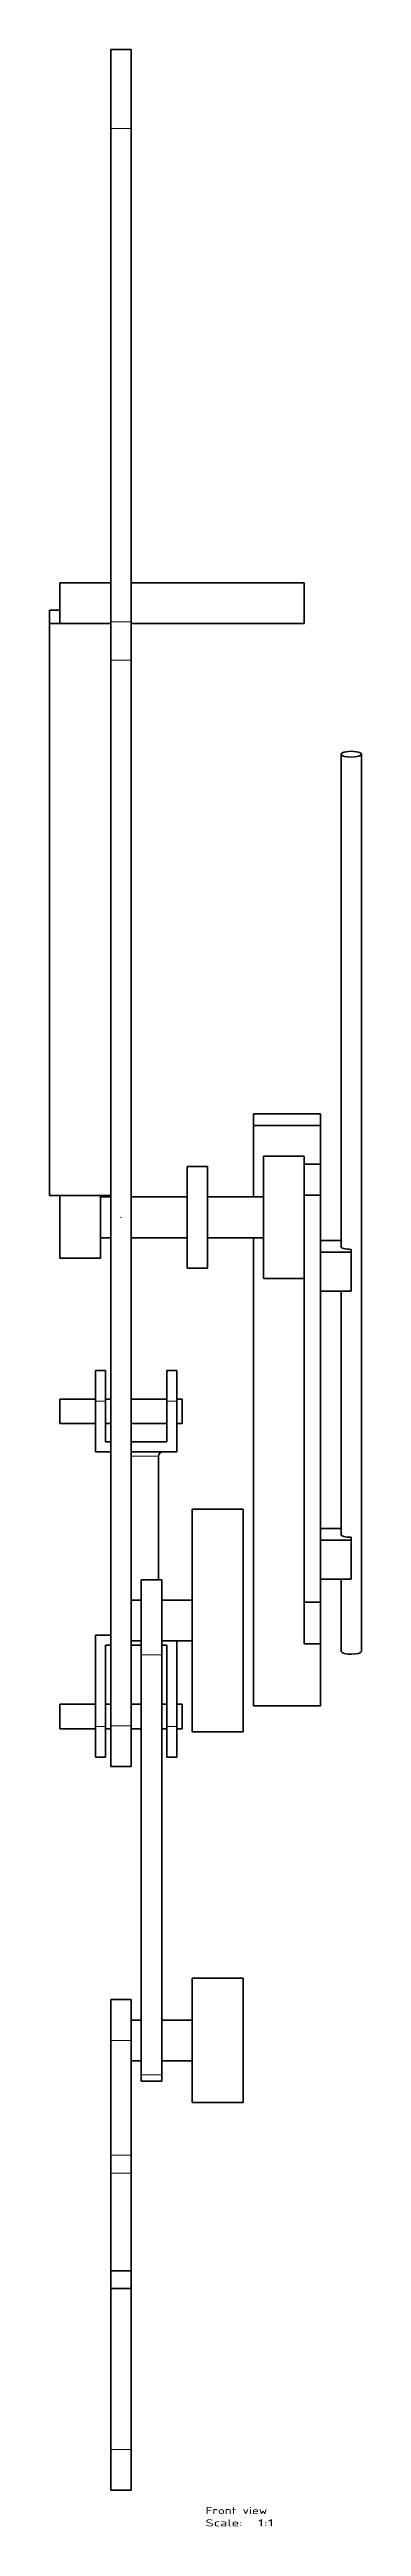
# Model space of a CAD drawing. Extents: x -1303 to 5084, y -25 to 1464.
# Drawn here: x 4931 to 5084, y 4 to 1221 of the extents above; entities that cross this region are included whole.
import ezdxf
from ezdxf.enums import TextEntityAlignment as Align

# ---------------------------------------------------------------- set-up
doc = ezdxf.new("R2010")
doc.units = 0
doc.layers.get('0').update_dxf_attribs({"lineweight": 13})
doc.styles.get("Standard").update_dxf_attribs({"font": 'isocp.shx'})

# ---------------------------------------------------------------- blocks, each defined once
blk = doc.blocks.new('BLOCK35')
at = {"color": 7, "lineweight": 13}
for s, p, p2 in [('Front view', (189.26532, -939.185913), (219.625549, -939.185913)), ('Scale:', (189.26532, -945.232727), (207.481461, -945.232727)), ('  1:1', (207.481461, -945.232727), (222.661575, -945.232727))]:
    blk.add_text(s, height=3.5, dxfattribs=at).set_placement(p, p2, align=Align.FIT)
blk = doc.blocks.new('BLOCK36')
at = {"color": 7, "lineweight": 35, "ltscale": 0.32899}
for p, q in [((142.765314, 258.909248), (142.765314, 272.068846)), ((152.765314, 258.909248), (152.765314, 272.068846))]:
    blk.add_line(p, q, dxfattribs=at)
at = {"color": 7, "lineweight": 35, "ltscale": 0.25}
for p, q in [((142.765314, 272.068846), (152.765314, 272.068846)), ((180.265314, -276.859), (190.265314, -276.859)), ((245.765314, -313.282856), (255.765321, -313.282856)), ((180.265314, -326.859), (190.265314, -326.859)), ((245.765314, -454.788941), (255.765321, -454.788941)), ((157.765314, -480), (167.765314, -480)), ((142.765314, -571.715558), (152.765314, -571.715558)), ((142.765314, -686.329301), (152.765314, -686.329301)), ((157.765314, -726.329301), (167.765314, -726.329301)), ((142.765314, -797.108883), (142.765314, -787.108883)), ((142.765314, -819.557405), (152.765314, -819.557405)), ((142.765314, -828.303602), (152.765314, -828.303602)), ((142.765314, -927.329301), (152.765314, -927.329301))]:
    blk.add_line(p, q, dxfattribs=at)
at = {"color": 7, "lineweight": 35}
for p, q in [((142.765314, 233.274993), (142.765314, 258.909248)), ((152.765314, 233.274993), (152.765314, 258.909248)), ((142.765314, -9.214449), (142.765314, 233.274993)), ((152.765314, -9.214449), (152.765314, 233.274993)), ((117.765314, 9.95), (142.765375, 9.95)), ((152.765375, 9.95), (237.765314, 9.95)), ((142.765314, -10), (112.765314, -10)), ((112.765314, -291.1), (112.765314, -10)), ((117.765314, -9.95), (142.765314, -9.95)), ((152.765314, -9.95), (237.765314, -9.95)), ((142.765314, -551.715558), (142.765314, -28.008302)), ((152.765314, -551.715558), (152.765314, -28.008302)), ((255.765314, -74.254369), (255.765314, -316.421361)), ((265.765314, -74.254369), (265.765314, -515.148983)), ((212.765314, -250.98253), (245.765314, -250.98253)), ((212.765314, -256.686629), (245.765314, -256.686629)), ((212.765314, -291.858981), (212.765314, -256.686629)), ((180.265314, -326.859), (180.265314, -276.859)), ((190.265314, -326.859), (190.265314, -276.859)), ((217.765314, -271.859), (237.765314, -271.859)), ((217.765314, -331.859), (217.765314, -271.859)), ((237.765314, -331.859), (237.765314, -271.859)), ((142.765314, -291.1), (112.765314, -291.1)), ((117.765314, -321.859), (117.765314, -291.100001)), ((137.765314, -321.859), (137.765314, -291.100001)), ((152.765382, -291.859), (180.265314, -291.859)), ((190.265314, -291.859), (217.765314, -291.859)), ((237.765314, -490.909208), (237.765314, -290.909208)), ((237.765314, -291.859), (237.765314, -311.859)), ((245.765314, -490.909208), (245.765314, -290.909208)), ((152.765382, -311.859), (180.265314, -311.859)), ((190.265314, -311.859), (217.765314, -311.859)), ((212.765314, -541.962697), (212.765314, -311.858976)), ((117.765314, -321.859), (137.765314, -321.859)), ((217.765314, -331.859), (237.765314, -331.859)), ((255.765314, -338.156278), (255.765314, -457.927446)), ((135.265314, -392.151031), (135.265314, -417.151031)), ((175.265314, -392.151031), (175.265314, -417.151031)), ((175.265314, -417.151031), (155.265314, -417.151031)), ((166.265314, -419.151843), (166.265314, -479.999948)), ((182.765314, -554.7), (182.765314, -445.3)), ((182.765314, -445.3), (207.765314, -445.3)), ((207.765314, -554.7), (207.765314, -445.3)), ((157.765314, -516.920406), (157.765314, -480)), ((167.765314, -516.920406), (167.765314, -480)), ((255.765314, -479.662363), (255.765314, -515.148984)), ((237.765314, -490.909208), (237.765314, -511.377147)), ((245.765314, -490.909208), (245.765314, -511.377147)), ((135.265314, -552.151031), (135.265314, -507.151031)), ((175.265314, -509.999958), (175.265314, -552.151031)), ((140.265314, -512.151031), (140.265314, -552.151031)), ((157.765314, -723.249707), (157.765314, -516.920406)), ((167.765314, -723.249707), (167.765314, -516.920406)), ((170.265314, -552.151031), (170.265314, -512.151031)), ((245.765314, -511.377147), (245.765314, -541.962697)), ((212.765314, -541.962697), (245.765314, -541.962697)), ((142.765314, -571.715558), (142.765314, -551.715558)), ((152.765314, -571.715558), (152.765314, -551.715558)), ((182.765314, -554.7), (207.765314, -554.7)), ((182.765314, -736.879301), (182.765314, -675.779301)), ((182.765314, -675.779301), (207.765314, -675.779301)), ((207.765314, -736.879301), (207.765314, -675.779301)), ((142.765314, -706.329301), (142.765314, -686.329301)), ((152.765314, -706.329301), (152.765314, -686.329301)), ((142.765314, -762.808261), (142.765314, -706.329301)), ((152.765314, -762.808261), (152.765314, -706.329301)), ((182.765314, -736.879301), (207.765314, -736.879301)), ((142.765314, -819.557405), (142.765314, -771.554458)), ((152.765314, -819.557405), (152.765314, -771.554458)), ((142.765314, -907.329301), (142.765314, -828.303541)), ((152.765314, -907.329301), (152.765314, -828.303541)), ((142.765314, -927.329301), (142.765314, -907.329301)), ((152.765314, -927.329301), (152.765314, -907.329301))]:
    blk.add_line(p, q, dxfattribs=at)
at = {"color": 7, "lineweight": 13, "ltscale": 0.25}
for p, q in [((142.765314, 233.274993), (152.765314, 233.274993)), ((142.765314, -9.214449), (152.765314, -9.214449)), ((142.765314, -28.008302), (152.765314, -28.008302)), ((157.765314, -516.920406), (167.765314, -516.920406)), ((142.765314, -551.715558), (152.765314, -551.715558)), ((142.765314, -706.329301), (152.765314, -706.329301)), ((157.765314, -723.249707), (167.765314, -723.249707)), ((142.765314, -762.808261), (152.765314, -762.808261)), ((142.765314, -771.554458), (152.765314, -771.554458)), ((142.765314, -907.329301), (152.765314, -907.329301))]:
    blk.add_line(p, q, dxfattribs=at)
at = {"color": 7, "lineweight": 35, "ltscale": 0.4975}
for p, q in [((117.765314, -9.95), (117.765314, 9.95)), ((237.765314, -9.95), (237.765314, 9.95))]:
    blk.add_line(p, q, dxfattribs=at)
at = {"color": 7, "lineweight": 35, "ltscale": 0.125}
for p, q in [((117.765314, -3.420201), (112.765314, -3.420201)), ((140.265314, -377.151844), (135.265314, -377.151844)), ((170.265314, -377.151844), (175.265314, -377.151844)), ((152.765314, -490), (157.765314, -490)), ((152.765314, -510), (157.765314, -510)), ((152.765314, -553.151843), (157.765334, -553.151843)), ((140.265314, -567.151843), (135.265314, -567.151843)), ((175.265314, -567.151843), (170.265314, -567.151843)), ((152.765314, -716.329301), (157.765329, -716.329301))]:
    blk.add_line(p, q, dxfattribs=at)
at = {"color": 7, "lineweight": 35, "ltscale": 0.164495}
blk.add_line((112.765314, -10), (112.765314, -3.420201), dxfattribs=at)
at = {"color": 7, "lineweight": 35, "ltscale": 0.469846}
for p, q in [((142.765314, -28.008302), (142.765314, -9.214449)), ((152.765314, -28.008302), (152.765314, -9.214449))]:
    blk.add_line(p, q, dxfattribs=at)
at = {"color": 7, "lineweight": 35, "ltscale": 0.142602}
for p, q in [((212.765314, -256.686629), (212.765314, -250.98253)), ((245.765314, -250.98253), (245.765314, -256.686629))]:
    blk.add_line(p, q, dxfattribs=at)
at = {"color": 7, "lineweight": 35, "ltscale": 0.476003}
blk.add_line((245.765314, -256.686629), (245.765314, -275.726759), dxfattribs=at)
at = {"color": 7, "lineweight": 35, "ltscale": 0.2}
for p, q in [((237.765314, -275.726759), (245.765314, -275.726759)), ((237.765314, -290.909208), (245.765314, -290.909208)), ((237.765314, -490.909208), (245.765314, -490.909208)), ((237.765314, -511.377147), (245.765314, -511.377147))]:
    blk.add_line(p, q, dxfattribs=at)
at = {"color": 7, "lineweight": 35, "ltscale": 0.341236}
blk.add_line((237.765314, -277.259756), (237.765314, -290.909208), dxfattribs=at)
at = {"color": 7, "lineweight": 35, "ltscale": 0.379561}
blk.add_line((245.765314, -275.726759), (245.765314, -290.909208), dxfattribs=at)
at = {"color": 7, "lineweight": 35, "ltscale": 0.125002}
for p, q in [((137.765314, -291.859), (142.765382, -291.859)), ((137.765314, -311.859), (142.765382, -311.859))]:
    blk.add_line(p, q, dxfattribs=at)
at = {"color": 7, "lineweight": 35, "ltscale": 0.375}
for p, q in [((260.765314, -318.986955), (245.765314, -318.986955)), ((260.765314, -338.156286), (245.765314, -338.156286)), ((155.265314, -412.151031), (170.265314, -412.151031)), ((260.765314, -460.49304), (245.765314, -460.49304)), ((260.765314, -479.662371), (245.765314, -479.662371)), ((167.765314, -490), (182.765314, -490)), ((167.765314, -510), (182.765314, -510)), ((167.765329, -716.329301), (182.765314, -716.329301))]:
    blk.add_line(p, q, dxfattribs=at)
at = {"color": 7, "lineweight": 35, "ltscale": 0.034938}
for p, q in [((260.765314, -318.986955), (260.765314, -317.58945)), ((260.765314, -460.49304), (260.765314, -459.095535))]:
    blk.add_line(p, q, dxfattribs=at)
at = {"color": 7, "lineweight": 35, "ltscale": 0.479233}
for p, q in [((260.765314, -318.986955), (260.765314, -338.156286)), ((260.765314, -479.662371), (260.765314, -460.49304))]:
    blk.add_line(p, q, dxfattribs=at)
at = {"color": 7, "lineweight": 35, "ltscale": 0.37498}
for p, q in [((135.265314, -377.151844), (135.265314, -392.151031)), ((140.265314, -392.151031), (140.265314, -377.151844)), ((170.265314, -392.151031), (170.265314, -377.151844)), ((175.265314, -377.151844), (175.265314, -392.151031))]:
    blk.add_line(p, q, dxfattribs=at)
at = {"color": 7, "lineweight": 35, "ltscale": 0.4375}
for p, q in [((117.765314, -391.151843), (135.265314, -391.151843)), ((117.765314, -403.151843), (135.265324, -403.151843)), ((117.765314, -541.151843), (135.265324, -541.151843)), ((117.765314, -553.151843), (135.265314, -553.151843))]:
    blk.add_line(p, q, dxfattribs=at)
at = {"color": 7, "lineweight": 35, "ltscale": 0.3}
for p, q in [((117.765314, -403.151843), (117.765314, -391.151843)), ((177.765314, -403.151843), (177.765314, -391.151843)), ((117.765314, -553.151843), (117.765314, -541.151843)), ((177.765314, -553.151843), (177.765314, -541.151843))]:
    blk.add_line(p, q, dxfattribs=at)
at = {"color": 7, "lineweight": 13, "ltscale": 0.125}
for p, q in [((140.265314, -392.151031), (135.265314, -392.151031)), ((170.265314, -392.151031), (175.265314, -392.151031)), ((140.265314, -552.151031), (135.265314, -552.151031)), ((175.265314, -552.151031), (170.265314, -552.151031))]:
    blk.add_line(p, q, dxfattribs=at)
at = {"color": 7, "lineweight": 35, "ltscale": 0.062502}
blk.add_line((140.265314, -391.151843), (142.765381, -391.151843), dxfattribs=at)
at = {"color": 7, "lineweight": 35, "ltscale": 0.5}
for p, q in [((140.265314, -412.151031), (140.265314, -392.151031)), ((170.265314, -412.151031), (170.265314, -392.151031))]:
    blk.add_line(p, q, dxfattribs=at)
at = {"color": 7, "lineweight": 35, "ltscale": 0.437498}
blk.add_line((152.765381, -391.151843), (170.265314, -391.151843), dxfattribs=at)
at = {"color": 7, "lineweight": 35, "ltscale": 0.0625}
for p, q in [((175.265314, -391.151843), (177.765314, -391.151843)), ((175.265324, -403.151843), (177.765314, -403.151843)), ((170.265314, -512.151031), (167.765314, -512.151031)), ((175.265324, -541.151843), (177.765314, -541.151843)), ((140.265314, -553.151843), (142.765314, -553.151843)), ((167.765334, -553.151843), (170.265314, -553.151843)), ((175.265314, -553.151843), (177.765314, -553.151843))]:
    blk.add_line(p, q, dxfattribs=at)
at = {"color": 7, "lineweight": 35, "ltscale": 0.062501}
for p, q in [((142.765371, -412.151031), (140.265314, -412.151031)), ((140.265324, -403.151843), (142.765381, -403.151843)), ((142.765371, -512.151031), (140.265314, -512.151031)), ((140.265324, -541.151843), (142.765381, -541.151843))]:
    blk.add_line(p, q, dxfattribs=at)
at = {"color": 7, "lineweight": 35, "ltscale": 0.062499}
for p, q in [((155.265314, -412.151031), (152.765371, -412.151031)), ((152.765371, -417.151031), (155.265314, -417.151031)), ((167.765347, -541.151843), (170.265324, -541.151843))]:
    blk.add_line(p, q, dxfattribs=at)
at = {"color": 7, "lineweight": 35, "ltscale": 0.437499}
blk.add_line((152.765381, -403.151843), (170.265324, -403.151843), dxfattribs=at)
at = {"color": 7, "lineweight": 35, "ltscale": 0.187501}
for p, q in [((135.265314, -417.151031), (142.765371, -417.151031)), ((135.265314, -507.151031), (142.765371, -507.151031))]:
    blk.add_line(p, q, dxfattribs=at)
at = {"color": 7, "lineweight": 13, "ltscale": 0.0625}
blk.add_line((152.765314, -419.151843), (155.265314, -419.151843), dxfattribs=at)
at = {"color": 7, "lineweight": 13, "ltscale": 0.275}
blk.add_line((155.265314, -419.151843), (166.265314, -419.151843), dxfattribs=at)
at = {"color": 7, "lineweight": 35, "ltscale": 0.124999}
for p, q in [((157.765314, -512.151031), (152.765371, -512.151031)), ((152.765381, -541.151843), (157.765347, -541.151843))]:
    blk.add_line(p, q, dxfattribs=at)
at = {"color": 7, "lineweight": 35, "ltscale": 0.37502}
for p, q in [((135.265314, -552.151031), (135.265314, -567.151843)), ((140.265314, -567.151843), (140.265314, -552.151031)), ((170.265314, -552.151031), (170.265314, -567.151843)), ((175.265314, -567.151843), (175.265314, -552.151031))]:
    blk.add_line(p, q, dxfattribs=at)
at = {"color": 7, "lineweight": 35, "ltscale": 0.125001}
blk.add_line((152.765314, -696.329301), (157.765352, -696.329301), dxfattribs=at)
at = {"color": 7, "lineweight": 35, "ltscale": 0.374999}
blk.add_line((167.765352, -696.329301), (182.765314, -696.329301), dxfattribs=at)
at = {"color": 7, "lineweight": 35, "ltscale": 0.07699}
for p, q in [((157.765314, -726.329301), (157.765314, -723.249707)), ((167.765314, -726.329301), (167.765314, -723.249707))]:
    blk.add_line(p, q, dxfattribs=at)
at = {"color": 7, "lineweight": 35, "ltscale": 0.218655}
for p, q in [((142.765314, -771.554458), (142.765314, -762.808261)), ((152.765314, -771.554458), (152.765314, -762.808261)), ((142.765314, -828.303602), (142.765314, -819.557405)), ((152.765314, -828.303602), (152.765314, -819.557405))]:
    blk.add_line(p, q, dxfattribs=at)
at = {"color": 7, "lineweight": 35}
for centre, radius, start, end in [((142.265312, -419.151859), 2.000015, 75.520479, 89.999939), ((168.265314, -419.151844), 2, 90.000002, 179.999998)]:
    blk.add_arc(centre, radius, start, end, dxfattribs=at)
for centre, major_axis, start_param, end_param in [((260.76532, -74.254372), (-5, 0), 3.1415927134, 6.283185367), ((260.76532, -74.254372), (-5, 0), 0.0000000598, 0.0576522442), ((260.76532, -74.254372), (-5, 0), 0.0576522442, 3.1415927134), ((260.76532, -316.134918), (5.1, 0), 2.9435975335, 3.1415926536), ((260.76532, -316.134918), (5.1, 0), 3.1415926536, 4.7123889804), ((260.76532, -457.640991), (5.1, 0), 2.9435975335, 3.1415926536), ((260.76532, -457.640991), (5.1, 0), 3.1415926536, 4.7123889804), ((260.76532, -515.148987), (-5, 0), 0.0000000598, 0.0576522442), ((260.76532, -515.148987), (-5, 0), 0.0576522442, 3.1415927134)]:
    blk.add_ellipse(centre, major_axis=major_axis, ratio=0.285205, start_param=start_param, end_param=end_param, dxfattribs=at)
at = {"color": 7, "lineweight": 5}
blk.add_point((147.76532, -301.859009), dxfattribs=at)

msp = doc.modelspace()

# ---------------------------------------------------------------- block references
at = {"lineweight": 0}
for name in ['BLOCK36', 'BLOCK35']:
    msp.add_blockref(name, (4818.489953, 949.089604), dxfattribs=at)

doc.saveas('drawing.dxf')
